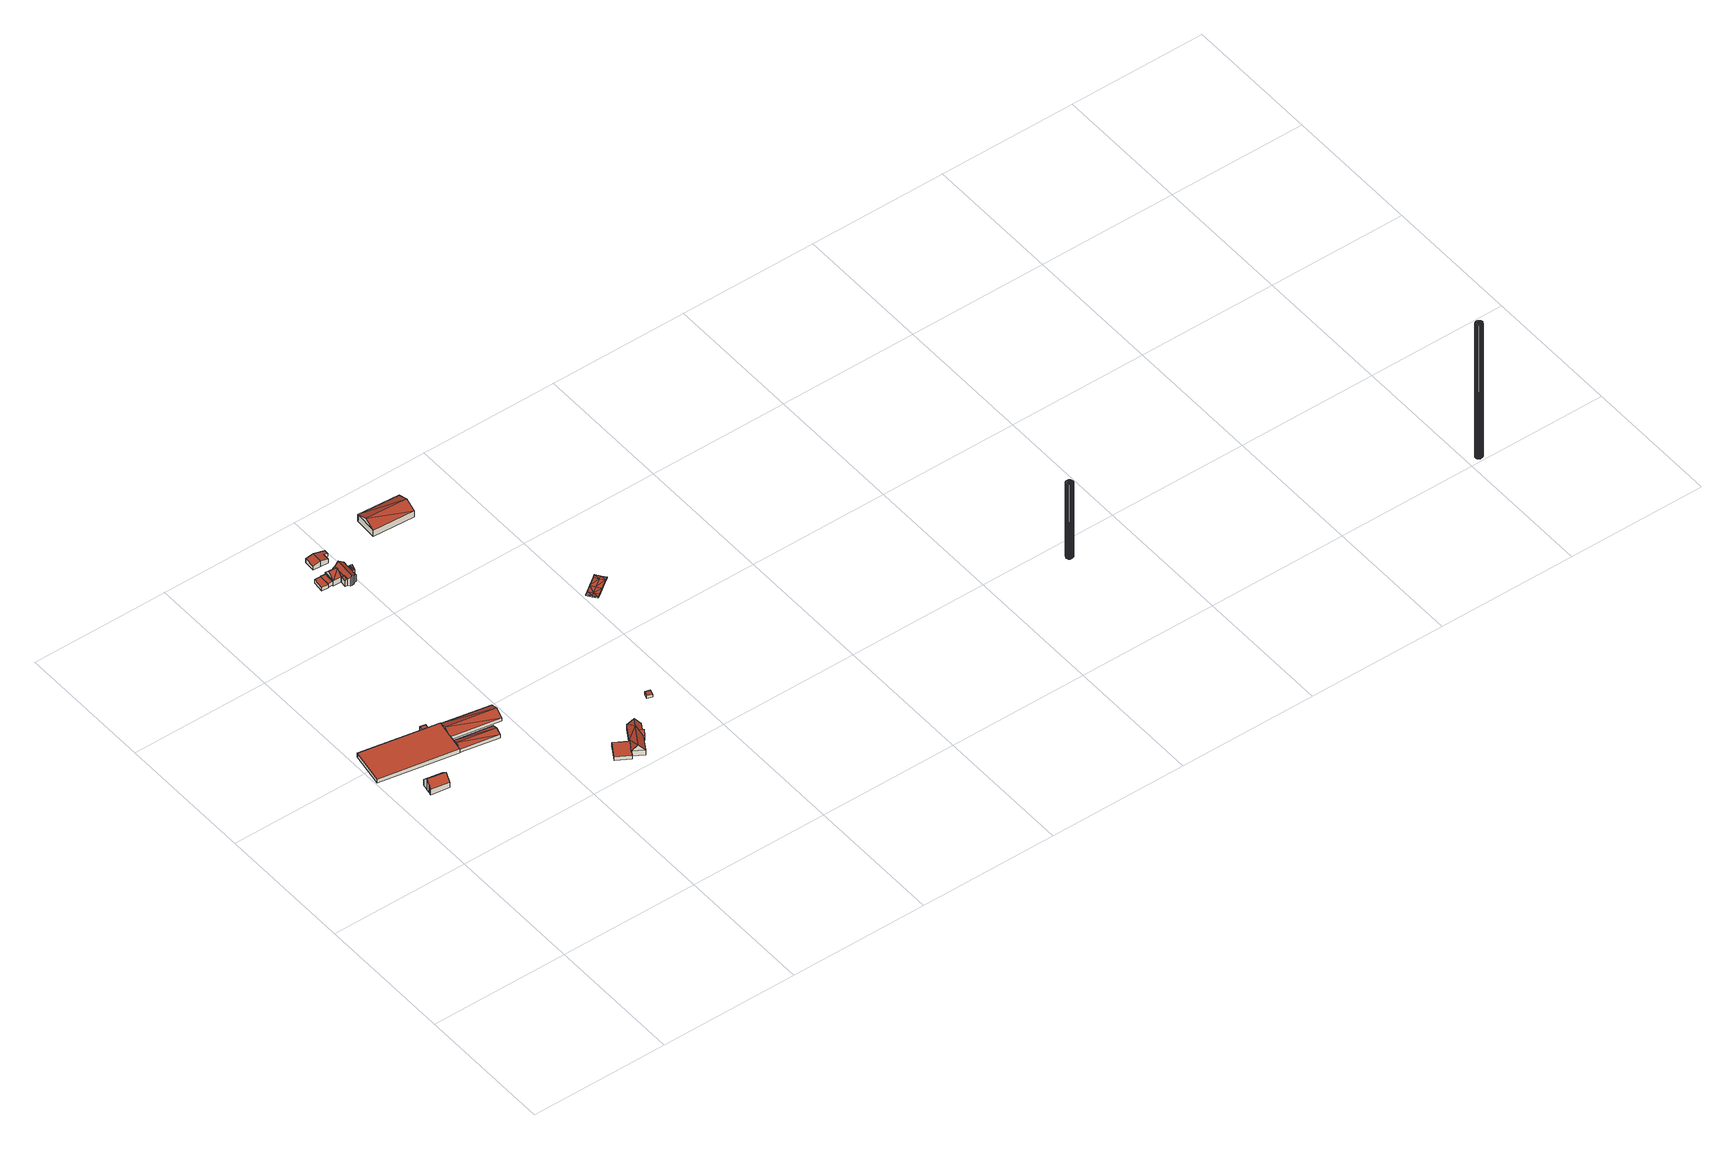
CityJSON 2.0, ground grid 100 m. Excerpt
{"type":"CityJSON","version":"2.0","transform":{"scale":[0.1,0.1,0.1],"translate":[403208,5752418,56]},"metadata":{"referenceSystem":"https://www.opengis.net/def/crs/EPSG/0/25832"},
"CityObjects":{
"building1":{"type":"Building","attributes":{"Gemeindeschluessel":"05515000","Geometrietyp2DReferenz":"3000","function":"31001_1000","roofType":"3100","measuredHeight":9.09},"address":[{"country":"Germany","locality":"Münster","thoroughfareNumber":"12a","thoroughfareName":"Kesselfeld"}],"geometry":[{"type":"Solid","lod":"2","boundaries":[[[[0,1,2,3]],[[4,5,1,0]],[[6,7,5,4]],[[8,9,7,6]],[[10,11,9,8]],[[12,13,11,10]],[[14,15,13,12]],[[3,2,15,14]],[[8,6,4,10]],[[0,3,14,12,10,4]],[[1,5,7,9,11,13,15,2]]]],"semantics":{"surfaces":[{"type":"WallSurface"},{"type":"RoofSurface"},{"type":"GroundSurface"}],"values":[[0,0,0,0,0,0,0,0,1,1,2]]}}]},
"building2":{"type":"Building","attributes":{"Gemeindeschluessel":"05515000","Geometrietyp2DReferenz":"3000","function":"31001_2740"},"children":["building2-1","building2-2","building2-3"]},
"building2-1":{"type":"BuildingPart","attributes":{"roofType":"3100","measuredHeight":5.47},"parents":["building2"],"geometry":[{"type":"Solid","lod":"2","boundaries":[[[[16,17,18,19]],[[20,21,22,23]],[[19,18,21,20]],[[20,23,24]],[[25,26,24,23]],[[24,26,19]],[[27,16,19,26]],[[24,19,20]],[[17,22,21,18]],[[17,16,23,22]],[[25,27,26]],[[25,23,16,27]]]],"semantics":{"surfaces":[{"type":"WallSurface"},{"type":"RoofSurface"},{"type":"GroundSurface"},{"type":"ClosureSurface"}],"values":[[0,0,0,1,1,1,1,0,2,3,0,3]]}}]},
"building2-2":{"type":"BuildingPart","attributes":{"roofType":"1000","measuredHeight":3},"parents":["building2"],"geometry":[{"type":"Solid","lod":"2","boundaries":[[[[28,29,30,31]],[[32,33,29,28]],[[34,35,33,32]],[[32,28,31,34]],[[29,33,35,30]],[[35,34,31,30]]]],"semantics":{"surfaces":[{"type":"WallSurface"},{"type":"RoofSurface"},{"type":"GroundSurface"},{"type":"ClosureSurface"}],"values":[[0,0,0,1,2,3]]}}]},
"building2-3":{"type":"BuildingPart","attributes":{"roofType":"1000","measuredHeight":3.18},"parents":["building2"],"geometry":[{"type":"Solid","lod":"2","boundaries":[[[[36,30,37,38]],[[31,30,36]],[[35,34,39]],[[40,23,22,35,39]],[[41,42,17,16,43]],[[44,45,42,41]],[[46,47,45,44]],[[38,37,47,46]],[[44,41,43,27,25,40,39,36,38,46]],[[30,35,22,17,42,45,47,37]],[[31,36,39,34]],[[35,30,31,34]],[[27,43,16]],[[40,25,23]],[[17,22,23,16]],[[23,25,27,16]]]],"semantics":{"surfaces":[{"type":"WallSurface"},{"type":"RoofSurface"},{"type":"GroundSurface"},{"type":"ClosureSurface"}],"values":[[0,0,0,0,0,0,0,0,1,2,0,3,0,0,3,3]]}}]},
"building3":{"type":"Building","attributes":{"Gemeindeschluessel":"05515000","Geometrietyp2DReferenz":"3000","function":"31001_1000","roofType":"3100","measuredHeight":4.61},"address":[{"country":"Germany","locality":"Münster","thoroughfareNumber":"12","thoroughfareName":"Kesselfeld"}],"geometry":[{"type":"Solid","lod":"2","boundaries":[[[[48,49,50,51]],[[52,53,49,48]],[[54,55,53,52]],[[51,50,55,54]],[[48,56,52]],[[54,57,51]],[[56,48,51]],[[51,57,56]],[[52,56,57]],[[57,54,52]],[[49,53,55,50]]]],"semantics":{"surfaces":[{"type":"WallSurface"},{"type":"RoofSurface"},{"type":"GroundSurface"}],"values":[[0,0,0,0,0,0,1,1,1,1,2]]}}]},
"building4":{"type":"Building","attributes":{"Gemeindeschluessel":"05515000","Geometrietyp2DReferenz":"3000","function":"31001_2700","roofType":"3100","measuredHeight":5.28},"geometry":[{"type":"Solid","lod":"2","boundaries":[[[[58,59,60,61]],[[62,63,59,58]],[[64,65,63,62]],[[66,67,65,64]],[[68,69,67,66]],[[70,71,69,68]],[[72,73,71,70]],[[61,60,73,72]],[[66,64,62,58,61,68]],[[72,70,68,61]],[[59,63,65,67,69,71,73,60]]]],"semantics":{"surfaces":[{"type":"WallSurface"},{"type":"RoofSurface"},{"type":"GroundSurface"}],"values":[[0,0,0,0,0,0,0,0,1,1,2]]}}]},
"building5":{"type":"Building","attributes":{"Gemeindeschluessel":"05515000","Geometrietyp2DReferenz":"3000","function":"31001_2460","roofType":"9999","measuredHeight":3},"geometry":[{"type":"Solid","lod":"2","boundaries":[[[[74,75,76,77,78]],[[76,79,80,77]],[[75,81,79,76]],[[74,82,81,75]],[[78,83,82,74]],[[77,80,83,78]],[[79,81,82,83,80]]]],"semantics":{"surfaces":[{"type":"RoofSurface"},{"type":"WallSurface"},{"type":"GroundSurface"}],"values":[[0,1,1,1,1,1,2]]}}]},
"building6":{"type":"Building","attributes":{"Gemeindeschluessel":"05515000","Geometrietyp2DReferenz":"3000","function":"31001_1000","roofType":"5000","measuredHeight":8.95},"address":[{"country":"Germany","locality":"Münster","thoroughfareNumber":"361","thoroughfareName":"Kappenberger Damm"}],"geometry":[{"type":"Solid","lod":"2","boundaries":[[[[84,85,86,87]],[[88,89,85,84]],[[90,91,89,88]],[[92,93,91,90]],[[94,95,93,92]],[[96,97,95,94]],[[98,99,97,96]],[[100,101,99,98]],[[102,103,101,100]],[[87,86,103,102]],[[104,102,100,105]],[[106,107,105,100,98,108]],[[98,96,108]],[[108,96,94,106]],[[107,106,94,92,109]],[[92,90,109]],[[105,107,109]],[[105,109,90]],[[105,90,88]],[[104,105,88]],[[88,84,104]],[[104,84,87]],[[87,102,104]],[[85,89,91,93,95,97,99,101,103,86]]]],"semantics":{"surfaces":[{"type":"WallSurface"},{"type":"RoofSurface"},{"type":"GroundSurface"}],"values":[[0,0,0,0,0,0,0,0,0,0,1,1,0,1,1,0,1,1,1,1,1,0,0,2]]}}]},
"building7":{"type":"Building","attributes":{"Gemeindeschluessel":"05515000","Geometrietyp2DReferenz":"3000","function":"51009_1610","roofType":"1000","measuredHeight":3.03},"geometry":[{"type":"Solid","lod":"2","boundaries":[[[[110,111,112,113]],[[114,115,111,110]],[[116,117,115,114]],[[118,119,117,116]],[[113,112,119,118]],[[116,114,110,113,118]],[[111,115,117,119,112]]]],"semantics":{"surfaces":[{"type":"WallSurface"},{"type":"RoofSurface"},{"type":"GroundSurface"}],"values":[[0,0,0,0,0,1,2]]}}]},
"building8":{"type":"Building","attributes":{"Gemeindeschluessel":"05515000","Geometrietyp2DReferenz":"3000","function":"51009_1610","roofType":"2100","measuredHeight":5.75},"geometry":[{"type":"Solid","lod":"2","boundaries":[[[[120,121,122,123]],[[124,125,121,120]],[[126,127,125,124]],[[123,122,127,126]],[[124,120,123,126]],[[121,125,127,122]]]],"semantics":{"surfaces":[{"type":"WallSurface"},{"type":"RoofSurface"},{"type":"GroundSurface"}],"values":[[0,0,0,0,1,2]]}}]},
"building9":{"type":"Building","attributes":{"Gemeindeschluessel":"05515000","Geometrietyp2DReferenz":"3000","function":"31001_1000"},"address":[{"country":"Germany","locality":"Münster","thoroughfareNumber":"340","thoroughfareName":"Kappenberger Damm"}],"children":["building9-1","building9-2","building9-3"]},
"building9-1":{"type":"BuildingPart","attributes":{"roofType":"2100","measuredHeight":5.23},"parents":["building9"],"geometry":[{"type":"Solid","lod":"2","boundaries":[[[[128,129,130,131]],[[132,133,129,128]],[[134,135,136,137]],[[137,138,132,128,131,134]],[[129,133,136,135,130]],[[136,133,132,138,137]],[[130,135,134,131]]]],"semantics":{"surfaces":[{"type":"WallSurface"},{"type":"RoofSurface"},{"type":"GroundSurface"},{"type":"ClosureSurface"}],"values":[[0,0,0,1,2,3,3]]}}]},
"building9-2":{"type":"BuildingPart","attributes":{"roofType":"3100","measuredHeight":8.56},"parents":["building9"],"geometry":[{"type":"Solid","lod":"2","boundaries":[[[[139,140,141,142]],[[143,144,140,139]],[[131,130,144,143]],[[142,141,135,134]],[[145,146,142,147]],[[134,147,142]],[[131,143,147]],[[145,147,143]],[[146,145,143,139]],[[146,139,142]],[[147,134,131]],[[140,144,130,135,141]],[[130,131,134,135]]]],"semantics":{"surfaces":[{"type":"WallSurface"},{"type":"RoofSurface"},{"type":"GroundSurface"},{"type":"ClosureSurface"}],"values":[[0,0,0,0,1,1,1,1,0,0,0,2,3]]}}]},
"building9-3":{"type":"BuildingPart","attributes":{"roofType":"3100","measuredHeight":8.54},"parents":["building9"],"geometry":[{"type":"Solid","lod":"2","boundaries":[[[[148,149,150,151]],[[152,153,149,148]],[[154,155,153,152]],[[156,157,155,154]],[[158,159,157,156]],[[160,161,159,158]],[[137,136,161,160]],[[162,163,133,132]],[[164,165,163,162]],[[166,167,165,164]],[[151,150,167,166]],[[132,138,137,160,158,156,162]],[[154,152,148,151,166,164,162,156]],[[149,153,155,157,159,161,136,133,163,165,167,150]],[[136,137,138,132,133]]]],"semantics":{"surfaces":[{"type":"WallSurface"},{"type":"RoofSurface"},{"type":"GroundSurface"},{"type":"ClosureSurface"}],"values":[[0,0,0,0,0,0,0,0,0,0,0,1,1,2,3]]}}]},
"building10":{"type":"Building","attributes":{"Gemeindeschluessel":"05515000","Geometrietyp2DReferenz":"3000","function":"31001_2000","roofType":"3100","measuredHeight":4.82},"geometry":[{"type":"Solid","lod":"2","boundaries":[[[[168,169,170,171]],[[172,173,169,168]],[[174,175,173,172]],[[176,177,175,174]],[[178,179,177,176]],[[180,181,179,178]],[[182,183,181,180]],[[171,170,183,182]],[[176,174,172,168,171,178]],[[182,180,178,171]],[[169,173,175,177,179,181,183,170]]]],"semantics":{"surfaces":[{"type":"WallSurface"},{"type":"RoofSurface"},{"type":"GroundSurface"}],"values":[[0,0,0,0,0,0,0,0,1,1,2]]}}]},
"building11":{"type":"Building","attributes":{"Gemeindeschluessel":"05515000","Geometrietyp2DReferenz":"3000","function":"51009_1610","roofType":"3100","measuredHeight":8.23},"geometry":[{"type":"Solid","lod":"2","boundaries":[[[[184,185,167,186]],[[187,188,185,184]],[[189,150,188,187]],[[186,167,150,189]],[[184,190,187]],[[189,191,186]],[[190,184,186]],[[186,191,190]],[[187,190,191]],[[191,189,187]],[[185,188,150,167]]]],"semantics":{"surfaces":[{"type":"WallSurface"},{"type":"RoofSurface"},{"type":"GroundSurface"}],"values":[[0,0,0,0,0,0,1,1,1,1,2]]}}]},
"building12":{"type":"Building","attributes":{"Gemeindeschluessel":"05515000","Geometrietyp2DReferenz":"3000","function":"31001_2700","roofType":"2100","measuredHeight":2.46},"geometry":[{"type":"Solid","lod":"2","boundaries":[[[[192,193,194,195]],[[196,197,193,192]],[[198,199,197,196]],[[195,194,199,198]],[[196,192,195,198]],[[193,197,199,194]]]],"semantics":{"surfaces":[{"type":"WallSurface"},{"type":"RoofSurface"},{"type":"GroundSurface"}],"values":[[0,0,0,0,1,2]]}}]},
"building13":{"type":"Building","attributes":{"Gemeindeschluessel":"05515000","Geometrietyp2DReferenz":"3000","function":"31001_2700","roofType":"3100","measuredHeight":8.63},"geometry":[{"type":"Solid","lod":"2","boundaries":[[[[200,201,202,203]],[[204,205,201,200]],[[206,207,205,204]],[[203,202,207,206]],[[200,208,204]],[[206,209,203]],[[208,200,203]],[[203,209,208]],[[204,208,209]],[[209,206,204]],[[201,205,207,202]]]],"semantics":{"surfaces":[{"type":"WallSurface"},{"type":"RoofSurface"},{"type":"GroundSurface"}],"values":[[0,0,0,0,0,0,1,1,1,1,2]]}}]},
"building14":{"type":"Building","attributes":{"Geometrietyp2DReferenz":"2000","Gemeindeschluessel":"05515000","function":"53001_1800","roofType":"9999","measuredHeight":1},"geometry":[{"type":"Solid","lod":"2","boundaries":[[[[210,211,212]],[[211,213,212]],[[214,215,210]],[[215,211,210]],[[216,217,214]],[[217,215,214]],[[218,219,216]],[[219,217,216]],[[220,221,218]],[[221,219,218]],[[222,223,220]],[[223,221,220]],[[224,225,222]],[[225,223,222]],[[226,227,224]],[[227,225,224]],[[228,229,226]],[[229,227,226]],[[230,231,228]],[[231,229,228]],[[232,233,230]],[[233,231,230]],[[213,233,232]],[[212,213,232]],[[213,211,215]],[[213,215,234]],[[234,215,217]],[[234,217,235]],[[235,217,236]],[[236,217,219]],[[236,219,221]],[[236,221,223]],[[233,213,234]],[[233,234,231]],[[231,234,229]],[[229,234,235]],[[229,235,227]],[[227,235,236]],[[227,236,223]],[[227,223,225]],[[237,216,214]],[[212,214,210]],[[212,237,214]],[[237,238,216]],[[238,239,216]],[[239,218,216]],[[239,220,218]],[[239,222,220]],[[232,237,212]],[[232,230,237]],[[230,228,237]],[[228,238,237]],[[228,226,238]],[[226,239,238]],[[226,222,239]],[[226,224,222]]]],"semantics":{"surfaces":[{"type":"WallSurface"},{"type":"GroundSurface"},{"type":"RoofSurface"}],"values":[[0,0,0,0,0,0,0,0,0,0,0,0,0,0,0,0,0,0,0,0,0,0,0,0,1,1,1,1,1,1,1,1,1,1,1,1,1,1,1,1,2,2,2,2,2,2,2,2,2,2,2,2,2,2,2,2]]}}]},
"building15":{"type":"Building","attributes":{"Geometrietyp2DReferenz":"1000","Gemeindeschluessel":"05515000","function":"51002_1251","roofType":"9999","measuredHeight":63.16},"geometry":[{"type":"Solid","lod":"2","boundaries":[[[[240,241,242]],[[241,243,242]],[[244,245,240]],[[245,241,240]],[[246,247,244]],[[247,245,244]],[[248,249,246]],[[249,247,246]],[[250,251,248]],[[251,249,248]],[[252,253,250]],[[253,251,250]],[[254,255,252]],[[255,253,252]],[[256,257,254]],[[257,255,254]],[[258,259,256]],[[259,257,256]],[[260,261,258]],[[261,259,258]],[[262,263,260]],[[263,261,260]],[[264,265,262]],[[265,263,262]],[[266,267,264]],[[267,265,264]],[[268,269,266]],[[269,267,266]],[[270,271,268]],[[271,269,268]],[[272,273,270]],[[273,271,270]],[[274,275,272]],[[275,273,272]],[[276,277,274]],[[277,275,274]],[[278,279,276]],[[279,277,276]],[[242,243,278]],[[243,279,278]],[[243,241,279]],[[241,245,279]],[[245,247,279]],[[247,249,279]],[[249,251,279]],[[251,253,279]],[[253,255,279]],[[255,257,279]],[[257,259,279]],[[259,261,279]],[[261,263,279]],[[263,265,279]],[[265,267,279]],[[267,269,279]],[[269,271,279]],[[271,273,279]],[[273,275,279]],[[275,277,279]],[[240,242,244]],[[274,272,244]],[[242,278,244]],[[278,276,244]],[[276,274,244]],[[272,270,244]],[[270,268,244]],[[268,266,244]],[[266,264,244]],[[264,262,244]],[[262,260,244]],[[260,258,244]],[[258,256,244]],[[256,254,244]],[[254,252,244]],[[252,250,244]],[[250,248,244]],[[248,246,244]]]],"semantics":{"surfaces":[{"type":"WallSurface"},{"type":"GroundSurface"},{"type":"RoofSurface"}],"values":[[0,0,0,0,0,0,0,0,0,0,0,0,0,0,0,0,0,0,0,0,0,0,0,0,0,0,0,0,0,0,0,0,0,0,0,0,0,0,0,0,1,1,1,1,1,1,1,1,1,1,1,1,1,1,1,1,1,1,2,2,2,2,2,2,2,2,2,2,2,2,2,2,2,2,2,2]]}}]},
"building16":{"type":"Building","attributes":{"Geometrietyp2DReferenz":"1000","Gemeindeschluessel":"05515000","function":"51002_1220","roofType":"9999","measuredHeight":113.61},"geometry":[{"type":"Solid","lod":"2","boundaries":[[[[280,281,282]],[[281,283,282]],[[284,285,280]],[[285,281,280]],[[286,287,284]],[[287,285,284]],[[288,289,286]],[[289,287,286]],[[290,291,288]],[[291,289,288]],[[292,293,290]],[[293,291,290]],[[294,295,292]],[[295,293,292]],[[296,297,294]],[[297,295,294]],[[298,299,296]],[[299,297,296]],[[300,301,298]],[[301,299,298]],[[302,303,300]],[[303,301,300]],[[304,305,302]],[[305,303,302]],[[306,307,304]],[[307,305,304]],[[308,309,306]],[[309,307,306]],[[310,311,308]],[[311,309,308]],[[312,313,310]],[[313,311,310]],[[314,315,312]],[[315,313,312]],[[316,317,314]],[[317,315,314]],[[318,319,316]],[[282,283,318]],[[319,317,316]],[[283,319,318]],[[283,281,319]],[[281,285,319]],[[285,287,319]],[[287,289,319]],[[289,291,319]],[[291,293,319]],[[293,295,319]],[[295,297,319]],[[297,299,319]],[[299,301,319]],[[301,303,319]],[[303,305,319]],[[305,307,319]],[[307,309,319]],[[309,311,319]],[[311,313,319]],[[313,315,319]],[[315,317,319]],[[280,282,284]],[[314,312,284]],[[282,318,284]],[[318,316,284]],[[316,314,284]],[[312,310,284]],[[310,308,284]],[[308,306,284]],[[306,304,284]],[[304,302,284]],[[302,300,284]],[[300,298,284]],[[298,296,284]],[[296,294,284]],[[294,292,284]],[[292,290,284]],[[290,288,284]],[[288,286,284]]]],"semantics":{"surfaces":[{"type":"WallSurface"},{"type":"GroundSurface"},{"type":"RoofSurface"}],"values":[[0,0,0,0,0,0,0,0,0,0,0,0,0,0,0,0,0,0,0,0,0,0,0,0,0,0,0,0,0,0,0,0,0,0,0,0,0,0,0,0,1,1,1,1,1,1,1,1,1,1,1,1,1,1,1,1,1,1,2,2,2,2,2,2,2,2,2,2,2,2,2,2,2,2,2,2]]}}]}
},
"vertices":[
[205,1614,88],[205,1614,23],[203,1614,23],[203,1614,88],[210,1641,114],[210,1641,23],[218,1687,69],[218,1687,23],[346,1665,69],[346,1665,23],[338,1618,114],[338,1618,23],[330,1572,69],[330,1572,23],[199,1594,69],[199,1594,23],
[592,1908,41],[592,1908,16],[941,1846,16],[941,1846,41],[964,1974,41],[964,1974,16],[615,2036,16],[615,2036,41],[953,1910,71],[612,2020,48],[603,1972,71],[595,1924,48],
[496,2088,46],[496,2088,16],[492,2058,16],[492,2058,46],[535,2080,46],[535,2080,16],[531,2051,46],[531,2051,16],
[492,2058,48],[53,2136,16],[53,2136,48],[531,2051,48],[615,2036,48],[585,1868,48],[585,1868,16],[592,1908,48],[569,1780,48],[569,1780,16],[7,1880,48],[7,1880,16],
[857,1820,47],[857,1820,19],[585,1868,19],[585,1868,47],[842,1732,47],[842,1732,19],[569,1780,47],[569,1780,19],[849,1776,65],[577,1824,65],
[1380,1119,52],[1380,1119,17],[1420,1185,17],[1420,1185,70],[1382,1118,52],[1382,1118,17],[1369,1096,47],[1369,1096,17],[1276,1151,46],[1276,1151,17],[1329,1240,70],[1329,1240,17],[1340,1259,46],[1340,1259,17],[1431,1205,47],[1431,1205,17],
[811,3414,51],[816,3492,51],[769,3495,51],[764,3415,51],[811,3412,51],[769,3495,21],[764,3415,21],[816,3492,21],[811,3414,21],[811,3412,21],
[1380,1119,61],[1380,1119,19],[1382,1118,19],[1382,1118,61],[1431,1205,61],[1431,1205,19],[1500,1318,61],[1500,1318,19],[1576,1270,61],[1576,1270,19],[1548,1224,61],[1548,1224,19],[1556,1219,61],[1556,1219,19],[1529,1174,61],[1529,1174,19],[1520,1179,61],[1520,1179,19],[1456,1072,61],[1456,1072,19],[1418,1096,109],[1505,1241,109],[1512,1215,89],[1506,1241,109],[1542,1197,89],[1538,1294,109],
[816,3492,53],[816,3492,22],[811,3414,22],[811,3414,53],[816,3495,53],[816,3495,22],[851,3492,53],[851,3492,22],[846,3412,53],[846,3412,22],
[916,3390,80],[916,3390,22],[903,3404,22],[903,3404,65],[914,3357,80],[914,3357,22],[900,3358,65],[900,3358,22],
[909,3495,64],[909,3495,21],[909,3489,21],[909,3489,64],[923,3494,74],[923,3494,21],[903,3404,64],[903,3404,21],[916,3390,21],[916,3390,73],[918,3425,74],
[846,3412,64],[846,3412,21],[845,3407,21],[845,3407,64],[851,3492,64],[851,3492,21],[848,3450,107],[846,3412,69],[906,3446,107],
[981,3353,73],[981,3353,21],[984,3391,21],[984,3391,73],[969,3353,84],[969,3353,21],[952,3339,98],[952,3339,21],[941,3339,107],[941,3339,21],[929,3340,93],[929,3340,21],[914,3357,73],[914,3357,21],[950,3492,107],[950,3492,21],[990,3490,74],[990,3490,21],[987,3440,74],[987,3440,21],
[977,3663,45],[977,3663,20],[893,3668,20],[893,3668,68],[976,3632,45],[976,3632,20],[947,3634,53],[947,3634,20],[944,3584,53],[944,3584,20],[889,3588,68],[889,3588,20],[833,3591,53],[833,3591,20],[838,3671,53],[838,3671,20],
[1001,3439,79],[1001,3439,21],[987,3440,79],[998,3390,79],[998,3390,21],[984,3391,79],[999,3415,104],[985,3416,104],
[1813,1488,38],[1813,1488,16],[1775,1498,16],[1775,1498,41],[1802,1450,38],[1802,1450,16],[1764,1461,41],[1764,1461,16],
[1616,3745,76],[1616,3745,23],[1311,3764,23],[1311,3764,76],[1605,3580,76],[1605,3580,23],[1301,3599,76],[1301,3599,23],[1611,3663,109],[1306,3682,109],
[2023,2407,20],[2023,2407,10],[2047,2374,20],[2047,2374,10],[2045,2422,20],[2045,2422,10],[2088,2453,20],[2088,2453,10],[2149,2497,20],[2149,2497,10],[2170,2512,20],[2170,2512,10],[2194,2480,20],[2194,2480,10],[2217,2447,20],[2217,2447,10],[2196,2432,20],[2196,2432,10],[2135,2388,20],[2135,2388,10],[2092,2357,20],[2092,2357,10],[2070,2342,20],[2070,2342,10],[2068,2390,10],[2111,2420,10],[2172,2464,10],[2068,2390,20],[2111,2420,20],[2172,2464,20],
[4595,887,641],[4595,887,9],[4591,893,641],[4591,893,9],[4598,879,641],[4598,879,9],[4598,872,641],[4598,872,9],[4595,864,641],[4595,864,9],[4591,858,641],[4591,858,9],[4584,853,641],[4584,853,9],[4577,851,641],[4577,851,9],[4569,851,641],[4569,851,9],[4562,853,641],[4562,853,9],[4555,858,641],[4555,858,9],[4551,864,641],[4551,864,9],[4548,872,641],[4548,872,9],[4548,879,641],[4548,879,9],[4551,887,641],[4551,887,9],[4555,893,641],[4555,893,9],[4562,898,641],[4562,898,9],[4569,900,641],[4569,900,9],[4577,900,641],[4577,900,9],[4584,898,641],[4584,898,9],
[7097,36,1168],[7097,36,32],[7093,42,1168],[7093,42,32],[7100,29,1168],[7100,29,32],[7100,21,1168],[7100,21,32],[7097,13,1168],[7097,13,32],[7093,7,1168],[7093,7,32],[7086,3,1168],[7086,3,32],[7079,0,1168],[7079,0,32],[7071,0,1168],[7071,0,32],[7064,3,1168],[7064,3,32],[7057,7,1168],[7057,7,32],[7053,13,1168],[7053,13,32],[7050,21,1168],[7050,21,32],[7050,29,1168],[7050,29,32],[7053,36,1168],[7053,36,32],[7057,42,1168],[7057,42,32],[7064,47,1168],[7064,47,32],[7071,49,1168],[7071,49,32],[7079,49,1168],[7079,49,32],[7086,47,1168],[7086,47,32]
]}
